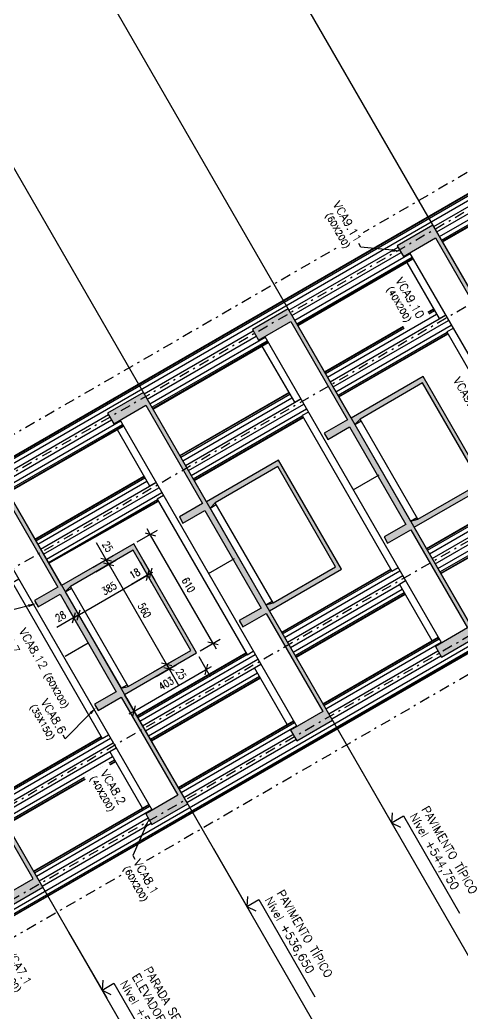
# Model space of a CAD drawing. Header units: metres. Extents: x 661733 to 661987, y 8168511 to 8168781.
# Drawn here: x 661790.05 to 661811.48, y 8168706.2 to 8168754.29 of the extents above; entities that cross this region are included whole.
import ezdxf
from ezdxf import colors
from ezdxf.entities.mleader import LeaderData, LeaderLine
from ezdxf.math import Vec2, Vec3

# ---------------------------------------------------------------- set-up
doc = ezdxf.new("R2010")
doc.units = ezdxf.units.M
doc.header["$MEASUREMENT"] = 0
doc.linetypes.add('SPX-CAMPANARIO$0$DASHDOT2', pattern=[0.5, 0.25, -0.125, 0, -0.125])
doc.layers.get('0').update_dxf_attribs({"linetype": 'CONTINUOUS'})
doc.layers.get('Defpoints').update_dxf_attribs({"linetype": 'CONTINUOUS'})
for name, color, linetype in [('SPX-CAMPANARIO$0$SP0Me1', 9, 'SPX-CAMPANARIO$0$DASHDOT2'), ('SPX-CAMPANARIO$0$SP1CRT1', 3, 'CONTINUOUS'), ('SPX-CAMPANARIO$0$SP1VST1', 2, 'CONTINUOUS'), ('SPX-CAMPANARIO$0$SP1VST4', 9, 'CONTINUOUS'), ('SPX-CAMPANARIO$0$SP3HT2', 254, 'CONTINUOUS'), ('SPX-CAMPANARIO$0$SP4DIM1', 5, 'CONTINUOUS'), ('SPX-CAMPANARIO$0$SP4TN1', 5, 'CONTINUOUS'), ('SPX-CAMPANARIO$0$SP4TXT2', 2, 'CONTINUOUS')]:
    doc.layers.add(name, color=color, linetype=linetype)
doc.styles.add('SPX-CAMPANARIO$0$SP_T-Geral', font='romans.shx')
doc.styles.add('SPX-CAMPANARIO$0$SP_TD_w.8', font='romans.shx', dxfattribs={"width": 0.8})
doc.dimstyles.new('SPX-CAMPANARIO$0$SP_D200cm_18', dxfattribs={"dimtxt": 0.36, "dimasz": 0.04, "dimexe": 0.4, "dimexo": 0.2, "dimgap": 0.2, "dimtad": 1, "dimdec": 1, "dimlfac": 100, "dimdsep": 46, "dimtxsty": 'SPX-CAMPANARIO$0$SP_TD_w.8', "dimblk": 'SPX-CAMPANARIO$0$TIC', "dimcen": 0.02, "dimdle": 0.125, "dimclrt": 2, "dimadec": 3, "dimazin": 2, "dimtfac": 1, "dimtdec": 1, "dimtmove": 0, "dimatfit": 3, "dimfxl": 0.2, "dimtolj": 1, "dimtzin": 0, "dimarcsym": 0})

# ---------------------------------------------------------------- blocks, each defined once
blk = doc.blocks.new('SPX-CAMPANARIO$0$TIC')
at = {"color": 2, "linetype": 'Continuous'}
blk.add_line((4.6, 4.6), (-4.6, -4.6), dxfattribs=at)
at = {"color": 5}
blk.add_line((-1, 0), (7.5, 0), dxfattribs=at)
blk = doc.blocks.new('*D31')
at = {"layer": 'Defpoints', "color": 0, "transparency": 16777216}
for p in [(661798.615, 8168723.64), (661799.076, 8168722.84), (661795.125, 8168721.625)]:
    blk.add_point(p, dxfattribs=at)
at = {"layer": 'SPX-CAMPANARIO$0$SP4DIM1', "color": 0, "lineweight": -2, "transparency": 16777216}
for p, q in [((661798.715, 8168723.466), (661799.276, 8168722.494)), ((661795.621, 8168720.845), (661799.042, 8168722.82)), ((661795.225, 8168721.451), (661795.786, 8168720.479))]:
    blk.add_line(p, q, dxfattribs=at)
at = {"layer": 'SPX-CAMPANARIO$0$SP4DIM1', "color": 0, "lineweight": -2, "transparency": 16777216, "xscale": 0.04, "yscale": 0.04, "zscale": 0.04}
for p, rotation in [((661799.076, 8168722.84), 30.00000003911601), ((661795.586, 8168720.825), 210.000000039116)]:
    blk.add_blockref('SPX-CAMPANARIO$0$TIC', p, dxfattribs=dict(at, rotation=rotation))
at = {"layer": 'SPX-CAMPANARIO$0$SP4DIM1', "color": 2, "transparency": 16777216, "insert": (661797.141, 8168722.162), "char_height": 0.36, "attachment_point": 5, "rotation": 30, "style": 'SPX-CAMPANARIO$0$SP_TD_w.8'}
blk.add_mtext('\\A1;403', dxfattribs=at)
blk = doc.blocks.new('*D32')
at = {"layer": 'Defpoints', "color": 0, "transparency": 16777216}
for p in [(661796.364, 8168729.384), (661795.565, 8168728.922), (661798.615, 8168723.64)]:
    blk.add_point(p, dxfattribs=at)
at = {"layer": 'SPX-CAMPANARIO$0$SP4DIM1', "color": 0, "lineweight": -2, "transparency": 16777216}
for p, q in [((661795.738, 8168729.022), (661796.711, 8168729.584)), ((661799.394, 8168724.136), (661796.384, 8168729.349)), ((661798.788, 8168723.74), (661799.761, 8168724.301))]:
    blk.add_line(p, q, dxfattribs=at)
at = {"layer": 'SPX-CAMPANARIO$0$SP4DIM1', "color": 0, "lineweight": -2, "transparency": 16777216, "xscale": 0.04, "yscale": 0.04, "zscale": 0.04}
for p, rotation in [((661796.364, 8168729.384), 120.0000000184052), ((661799.414, 8168724.101), 300.0000000184053)]:
    blk.add_blockref('SPX-CAMPANARIO$0$TIC', p, dxfattribs=dict(at, rotation=rotation))
at = {"layer": 'SPX-CAMPANARIO$0$SP4DIM1', "color": 2, "transparency": 16777216, "insert": (661798.218, 8168726.932), "char_height": 0.36, "attachment_point": 5, "rotation": 300, "style": 'SPX-CAMPANARIO$0$SP_TD_w.8'}
blk.add_mtext('\\A1;610', dxfattribs=at)
blk = doc.blocks.new('*D33')
at = {"layer": 'Defpoints', "color": 0, "transparency": 16777216}
for p in [(661795.773, 8168728.202), (661796.234, 8168727.403), (661792.439, 8168726.277)]:
    blk.add_point(p, dxfattribs=at)
at = {"layer": 'SPX-CAMPANARIO$0$SP4DIM1', "color": 0, "lineweight": -2, "transparency": 16777216}
for p, q in [((661795.873, 8168728.029), (661796.434, 8168727.056)), ((661792.935, 8168725.498), (661796.2, 8168727.383)), ((661792.539, 8168726.104), (661793.1, 8168725.131))]:
    blk.add_line(p, q, dxfattribs=at)
at = {"layer": 'SPX-CAMPANARIO$0$SP4DIM1', "color": 0, "lineweight": -2, "transparency": 16777216, "xscale": 0.04, "yscale": 0.04, "zscale": 0.04}
for p, rotation in [((661796.234, 8168727.403), 30.00000003911601), ((661792.9, 8168725.478), 210.000000039116)]:
    blk.add_blockref('SPX-CAMPANARIO$0$TIC', p, dxfattribs=dict(at, rotation=rotation))
at = {"layer": 'SPX-CAMPANARIO$0$SP4DIM1', "color": 2, "transparency": 16777216, "insert": (661794.377, 8168726.769), "char_height": 0.36, "attachment_point": 5, "rotation": 30, "style": 'SPX-CAMPANARIO$0$SP_TD_w.8'}
blk.add_mtext('\\A1;385', dxfattribs=at)
blk = doc.blocks.new('*D34')
at = {"layer": 'Defpoints', "color": 0, "transparency": 16777216}
for p in [(661795.929, 8168728.292), (661795.773, 8168728.202), (661796.234, 8168727.403)]:
    blk.add_point(p, dxfattribs=at)
at = {"layer": 'SPX-CAMPANARIO$0$SP4DIM1', "color": 0, "lineweight": -2, "transparency": 16777216}
for p, q in [((661795.873, 8168728.029), (661796.434, 8168727.056)), ((661796.029, 8168728.119), (661796.59, 8168727.146)), ((661796.2, 8168727.383), (661795.451, 8168726.95)), ((661796.39, 8168727.493), (661796.234, 8168727.403)), ((661796.425, 8168727.513), (661796.46, 8168727.533))]:
    blk.add_line(p, q, dxfattribs=at)
at = {"layer": 'SPX-CAMPANARIO$0$SP4DIM1', "color": 0, "lineweight": -2, "transparency": 16777216, "xscale": 0.04, "yscale": 0.04, "zscale": 0.04}
for p, rotation in [((661796.39, 8168727.493), 210.000000039116), ((661796.234, 8168727.403), 30.00000003911601)]:
    blk.add_blockref('SPX-CAMPANARIO$0$TIC', p, dxfattribs=dict(at, rotation=rotation))
at = {"layer": 'SPX-CAMPANARIO$0$SP4DIM1', "color": 2, "transparency": 16777216, "insert": (661795.618, 8168727.486), "char_height": 0.36, "attachment_point": 5, "rotation": 30, "style": 'SPX-CAMPANARIO$0$SP_TD_w.8'}
blk.add_mtext('\\A1;18', dxfattribs=at)
blk = doc.blocks.new('*D35')
at = {"layer": 'Defpoints', "color": 0, "transparency": 16777216}
for p in [(661794.231, 8168728.152), (661793.432, 8168727.691), (661793.557, 8168727.474)]:
    blk.add_point(p, dxfattribs=at)
at = {"layer": 'SPX-CAMPANARIO$0$SP4DIM1', "color": 0, "lineweight": -2, "transparency": 16777216}
for p, q in [((661794.211, 8168728.187), (661793.758, 8168728.971)), ((661793.605, 8168727.791), (661794.577, 8168728.352)), ((661793.73, 8168727.574), (661794.702, 8168728.135)), ((661794.356, 8168727.935), (661794.231, 8168728.152)), ((661794.376, 8168727.901), (661794.396, 8168727.866))]:
    blk.add_line(p, q, dxfattribs=at)
at = {"layer": 'SPX-CAMPANARIO$0$SP4DIM1', "color": 0, "lineweight": -2, "transparency": 16777216, "xscale": 0.04, "yscale": 0.04, "zscale": 0.04}
for p, rotation in [((661794.231, 8168728.152), 300.0000000184053), ((661794.356, 8168727.935), 120.0000000184052)]:
    blk.add_blockref('SPX-CAMPANARIO$0$TIC', p, dxfattribs=dict(at, rotation=rotation))
at = {"layer": 'SPX-CAMPANARIO$0$SP4DIM1', "color": 2, "transparency": 16777216, "insert": (661794.303, 8168728.786), "char_height": 0.36, "attachment_point": 5, "rotation": 300, "style": 'SPX-CAMPANARIO$0$SP_TD_w.8'}
blk.add_mtext('\\A1;25', dxfattribs=at)
blk = doc.blocks.new('*D36')
at = {"layer": 'Defpoints', "color": 0, "transparency": 16777216}
for p in [(661793.557, 8168727.474), (661797.156, 8168723.086), (661796.357, 8168722.624)]:
    blk.add_point(p, dxfattribs=at)
at = {"layer": 'SPX-CAMPANARIO$0$SP4DIM1', "color": 0, "lineweight": -2, "transparency": 16777216}
for p, q in [((661793.73, 8168727.574), (661794.702, 8168728.135)), ((661794.376, 8168727.901), (661797.136, 8168723.12)), ((661796.53, 8168722.724), (661797.502, 8168723.286))]:
    blk.add_line(p, q, dxfattribs=at)
at = {"layer": 'SPX-CAMPANARIO$0$SP4DIM1', "color": 0, "lineweight": -2, "transparency": 16777216, "xscale": 0.04, "yscale": 0.04, "zscale": 0.04}
for p, rotation in [((661794.356, 8168727.935), 120.000000039116), ((661797.156, 8168723.086), 300.000000039116)]:
    blk.add_blockref('SPX-CAMPANARIO$0$TIC', p, dxfattribs=dict(at, rotation=rotation))
at = {"layer": 'SPX-CAMPANARIO$0$SP4DIM1', "color": 2, "transparency": 16777216, "insert": (661796.085, 8168725.701), "char_height": 0.36, "attachment_point": 5, "rotation": 300, "style": 'SPX-CAMPANARIO$0$SP_TD_w.8'}
blk.add_mtext('\\A1;560', dxfattribs=at)
blk = doc.blocks.new('*D37')
at = {"layer": 'Defpoints', "color": 0, "transparency": 16777216}
for p in [(661796.357, 8168722.624), (661797.281, 8168722.869), (661796.482, 8168722.408)]:
    blk.add_point(p, dxfattribs=at)
at = {"layer": 'SPX-CAMPANARIO$0$SP4DIM1', "color": 0, "lineweight": -2, "transparency": 16777216}
for p, q in [((661796.53, 8168722.724), (661797.502, 8168723.286)), ((661796.655, 8168722.508), (661797.627, 8168723.069)), ((661797.136, 8168723.12), (661797.116, 8168723.155)), ((661797.156, 8168723.086), (661797.281, 8168722.869)), ((661797.301, 8168722.835), (661797.754, 8168722.05))]:
    blk.add_line(p, q, dxfattribs=at)
at = {"layer": 'SPX-CAMPANARIO$0$SP4DIM1', "color": 0, "lineweight": -2, "transparency": 16777216, "xscale": 0.04, "yscale": 0.04, "zscale": 0.04}
for p, rotation in [((661797.156, 8168723.086), 300.000000039116), ((661797.281, 8168722.869), 120.000000039116)]:
    blk.add_blockref('SPX-CAMPANARIO$0$TIC', p, dxfattribs=dict(at, rotation=rotation))
at = {"layer": 'SPX-CAMPANARIO$0$SP4DIM1', "color": 2, "transparency": 16777216, "insert": (661797.866, 8168722.615), "char_height": 0.36, "attachment_point": 5, "rotation": 300, "style": 'SPX-CAMPANARIO$0$SP_TD_w.8'}
blk.add_mtext('\\A1;25', dxfattribs=at)
blk = doc.blocks.new('*D38')
at = {"layer": 'Defpoints', "color": 0, "transparency": 16777216}
for p in [(661792.196, 8168726.137), (661792.439, 8168726.277), (661792.658, 8168725.338)]:
    blk.add_point(p, dxfattribs=at)
at = {"layer": 'SPX-CAMPANARIO$0$SP4DIM1', "color": 0, "lineweight": -2, "transparency": 16777216}
for p, q in [((661792.296, 8168725.964), (661792.858, 8168724.991)), ((661792.539, 8168726.104), (661793.1, 8168725.131)), ((661792.9, 8168725.478), (661792.658, 8168725.338)), ((661792.935, 8168725.498), (661792.969, 8168725.518)), ((661792.623, 8168725.318), (661791.838, 8168724.865))]:
    blk.add_line(p, q, dxfattribs=at)
at = {"layer": 'SPX-CAMPANARIO$0$SP4DIM1', "color": 0, "lineweight": -2, "transparency": 16777216, "xscale": 0.04, "yscale": 0.04, "zscale": 0.04}
for p, rotation in [((661792.658, 8168725.338), 30.00000003911601), ((661792.9, 8168725.478), 210.000000039116)]:
    blk.add_blockref('SPX-CAMPANARIO$0$TIC', p, dxfattribs=dict(at, rotation=rotation))
at = {"layer": 'SPX-CAMPANARIO$0$SP4DIM1', "color": 2, "transparency": 16777216, "insert": (661792.023, 8168725.41), "char_height": 0.36, "attachment_point": 5, "rotation": 30, "style": 'SPX-CAMPANARIO$0$SP_TD_w.8'}
blk.add_mtext('\\A1;28', dxfattribs=at)
blk = doc.blocks.new('SPX-CAMPANARIO')
at = {"layer": 'SPX-CAMPANARIO$0$SP3HT2'}
h = blk.add_hatch(color=256, dxfattribs=at)
h.dxf.hatch_style = 1
h.paths.add_polyline_path([(661819.2265, 8168728.4793), (661810.0622, 8168744.3524), (661808.3301, 8168743.3524), (661808.6301, 8168742.8328), (661810.189, 8168743.7328), (661812.9337, 8168738.9789), (661811.8078, 8168738.3289), (661811.9828, 8168738.0258), (661813.1087, 8168738.6758), (661815.8337, 8168733.956), (661814.7078, 8168733.306), (661814.8828, 8168733.0029), (661816.0087, 8168733.6529), (661818.7533, 8168728.899), (661817.1945, 8168727.999), (661817.4945, 8168727.4793)])
h = blk.add_hatch(color=256, dxfattribs=at)
h.dxf.hatch_style = 1
h.paths.add_polyline_path([(661801.9647, 8168725.9776), (661802.3179, 8168726.066), (661805.3489, 8168727.816), (661802.5489, 8168732.6658), (661799.5179, 8168730.9158), (661799.2647, 8168730.6542)], flags=16)
h.paths.add_polyline_path([(661805.1969, 8168720.3793), (661802.1397, 8168725.6745), (661805.6298, 8168727.6895), (661802.5798, 8168732.9723), (661799.0897, 8168730.9573), (661796.0326, 8168736.2524), (661794.3005, 8168735.2524), (661794.6005, 8168734.7328), (661796.1594, 8168735.6328), (661798.904, 8168730.8789), (661797.7782, 8168730.2289), (661797.9532, 8168729.9258), (661799.0098, 8168730.5358), (661801.7348, 8168725.816), (661800.6782, 8168725.206), (661800.8532, 8168724.9029), (661801.979, 8168725.5529), (661804.7237, 8168720.799), (661803.1649, 8168719.899), (661803.4649, 8168719.3793)])
h = blk.add_hatch(color=256, dxfattribs=at)
h.dxf.hatch_style = 1
h.paths.add_polyline_path([(661794.9499, 8168721.9276), (661795.3031, 8168722.016), (661798.3341, 8168723.766), (661795.5341, 8168728.6158), (661792.5031, 8168726.8658), (661792.2499, 8168726.6042)], flags=16)
h.paths.add_polyline_path([(661798.1821, 8168716.3293), (661795.1249, 8168721.6245), (661798.615, 8168723.6395), (661795.565, 8168728.9223), (661792.0749, 8168726.9073), (661789.0178, 8168732.2024), (661787.2857, 8168731.2024), (661787.5857, 8168730.6828), (661789.1446, 8168731.5828), (661791.8892, 8168726.8289), (661790.7634, 8168726.1789), (661790.9384, 8168725.8758), (661791.995, 8168726.4858), (661794.72, 8168721.766), (661793.6634, 8168721.156), (661793.8384, 8168720.8529), (661794.9642, 8168721.5029), (661797.7089, 8168716.749), (661796.1501, 8168715.849), (661796.4501, 8168715.3293)])
h = blk.add_hatch(color=256, dxfattribs=at)
h.dxf.hatch_style = 1
h.paths.add_polyline_path([(661791.1673, 8168712.2793), (661789.4353, 8168711.2793), (661789.1353, 8168711.799), (661790.6941, 8168712.699), (661788.6119, 8168716.3054), (661787.4861, 8168715.6554), (661787.3111, 8168715.9585), (661788.4369, 8168716.6085), (661788.2316, 8168716.9641), (661788.4048, 8168717.0641)])
at = {"layer": 'Defpoints', "color": 4}
for p, q in [((661831.5643, 8168707.1097), (661798.3987, 8168764.5541)), ((661824.5495, 8168703.0597), (661791.3839, 8168760.5041)), ((661817.5347, 8168699.0097), (661784.3691, 8168756.4541)), ((661810.5199, 8168694.9597), (661777.3543, 8168752.4041)), ((661803.5051, 8168690.9097), (661770.3395, 8168748.3541))]:
    blk.add_line(p, q, dxfattribs=at)
at = {"layer": 'SPX-CAMPANARIO$0$SP0Me1', "ltscale": 2}
for p, q in [((661862.2079, 8168776.0465), (661742.9304, 8168707.1816)), ((661863.0079, 8168774.6609), (661743.7304, 8168705.7959)), ((661865.0079, 8168771.1968), (661745.7304, 8168702.3318)), ((661869.9473, 8168762.6416), (661750.6697, 8168693.7767)), ((661871.9473, 8168759.1775), (661752.6697, 8168690.3126)), ((661872.7473, 8168757.7918), (661753.4697, 8168688.9269))]:
    blk.add_line(p, q, dxfattribs=at)
at = {"layer": 'SPX-CAMPANARIO$0$SP1CRT1'}
for points in [[(661819.2265, 8168728.4793), (661810.0622, 8168744.3524), (661808.3301, 8168743.3524), (661808.6301, 8168742.8328), (661810.189, 8168743.7328), (661812.9337, 8168738.9789), (661811.8078, 8168738.3289), (661811.9828, 8168738.0258), (661813.1087, 8168738.6758), (661815.8337, 8168733.956), (661814.7078, 8168733.306), (661814.8828, 8168733.0029), (661816.0087, 8168733.6529), (661818.7533, 8168728.899), (661817.1945, 8168727.999), (661817.4945, 8168727.4793)], [(661801.9647, 8168725.9776), (661802.3179, 8168726.066), (661805.3489, 8168727.816), (661802.5489, 8168732.6658), (661799.5179, 8168730.9158), (661799.2647, 8168730.6542)], [(661794.9499, 8168721.9276), (661795.3031, 8168722.016), (661798.3341, 8168723.766), (661795.5341, 8168728.6158), (661792.5031, 8168726.8658), (661792.2499, 8168726.6042)], [(661791.1673, 8168712.2793), (661789.4353, 8168711.2793), (661789.1353, 8168711.799), (661790.6941, 8168712.699), (661788.6119, 8168716.3054), (661787.4861, 8168715.6554), (661787.3111, 8168715.9585), (661788.4369, 8168716.6085), (661788.2316, 8168716.9641), (661788.4048, 8168717.0641)]]:
    blk.add_lwpolyline(points, close=True, dxfattribs=at)
for points in [[(661805.1969, 8168720.3793), (661802.1397, 8168725.6745), (661805.6298, 8168727.6895), (661802.5798, 8168732.9723), (661799.0897, 8168730.9573), (661796.0326, 8168736.2524), (661794.3005, 8168735.2524), (661794.6005, 8168734.7328), (661796.1594, 8168735.6328), (661798.904, 8168730.8789), (661797.7782, 8168730.2289), (661797.9532, 8168729.9258), (661799.0098, 8168730.5358), (661801.7348, 8168725.816), (661800.6782, 8168725.206), (661800.8532, 8168724.9029), (661801.979, 8168725.5529), (661804.7237, 8168720.799), (661803.1649, 8168719.899), (661803.4649, 8168719.3793), (661805.1969, 8168720.3793)], [(661798.1821, 8168716.3293), (661795.1249, 8168721.6245), (661798.615, 8168723.6395), (661795.565, 8168728.9223), (661792.0749, 8168726.9073), (661789.0178, 8168732.2024), (661787.2857, 8168731.2024), (661787.5857, 8168730.6828), (661789.1446, 8168731.5828), (661791.8892, 8168726.8289), (661790.7634, 8168726.1789), (661790.9384, 8168725.8758), (661791.995, 8168726.4858), (661794.72, 8168721.766), (661793.6634, 8168721.156), (661793.8384, 8168720.8529), (661794.9642, 8168721.5029), (661797.7089, 8168716.749), (661796.1501, 8168715.849), (661796.4501, 8168715.3293), (661798.1821, 8168716.3293)]]:
    blk.add_lwpolyline(points, dxfattribs=at)
at = {"layer": 'SPX-CAMPANARIO$0$SP1VST1'}
for p, q in [((661772.3258, 8168723.1138), (661828.271, 8168755.4138)), ((661810.5247, 8168743.5514), (661818.4488, 8168748.1264)), ((661803.5099, 8168739.5014), (661809.0957, 8168742.7264)), ((661808.9332, 8168743.0078), (661817.4976, 8168728.174)), ((661808.9332, 8168743.0078), (661817.4976, 8168728.174)), ((661804.8099, 8168737.2497), (661810.0926, 8168740.2997)), ((661801.9184, 8168738.9578), (661810.4828, 8168724.124)), ((661805.5099, 8168736.0373), (661810.7926, 8168739.0873)), ((661781.9651, 8168706.418), (661837.9104, 8168738.718)), ((661796.4951, 8168735.4514), (661802.0809, 8168738.6764)), ((661797.7951, 8168733.1997), (661803.0778, 8168736.2497)), ((661798.4951, 8168731.9873), (661803.7778, 8168735.0373)), ((661809.3327, 8168730.116), (661806.5327, 8168734.9658)), ((661789.4803, 8168731.4014), (661795.0661, 8168734.6264)), ((661794.9036, 8168734.9078), (661803.468, 8168720.074)), ((661806.2796, 8168734.7042), (661806.5827, 8168734.8792)), ((661790.7803, 8168729.1497), (661796.063, 8168732.1997)), ((661806.2006, 8168731.5409), (661807.4563, 8168732.2659)), ((661809.7492, 8168728.6945), (661815.032, 8168731.7445)), ((661787.8888, 8168730.8578), (661796.4532, 8168716.024)), ((661791.4553, 8168727.9806), (661796.763, 8168730.9873)), ((661799.2647, 8168730.6542), (661799.5679, 8168730.8292)), ((661802.3179, 8168726.066), (661799.5179, 8168730.9158)), ((661808.9796, 8168730.0276), (661809.2827, 8168730.2026)), ((661810.4492, 8168727.4821), (661815.732, 8168730.5321)), ((661799.1858, 8168727.4909), (661800.4415, 8168728.2159)), ((661802.7344, 8168724.6445), (661808.0172, 8168727.6945)), ((661792.2499, 8168726.6042), (661792.5531, 8168726.7792)), ((661795.3031, 8168722.016), (661792.5031, 8168726.8658)), ((661803.4344, 8168723.4321), (661808.7172, 8168726.4821)), ((661801.9647, 8168725.9776), (661802.2679, 8168726.1526)), ((661804.7344, 8168721.1804), (661810.3203, 8168724.4054)), ((661792.2403, 8168723.4809), (661793.3575, 8168724.1259)), ((661795.7196, 8168720.5945), (661801.0024, 8168723.6445)), ((661794.9499, 8168721.9276), (661795.2531, 8168722.1026)), ((661796.4196, 8168719.3821), (661801.7024, 8168722.4321)), ((661797.7196, 8168717.1304), (661803.3055, 8168720.3554)), ((661788.7048, 8168716.5445), (661793.9876, 8168719.5945)), ((661789.4048, 8168715.3321), (661794.6876, 8168718.3821)), ((661790.7048, 8168713.0804), (661796.2907, 8168716.3054))]:
    blk.add_line(p, q, dxfattribs=at)
for points in [[(661808.7926, 8168742.5514), (661810.3662, 8168739.8258), (661810.6694, 8168740.0008)], [(661811.0416, 8168739.3561), (661810.7384, 8168739.1811), (661815.0864, 8168731.6502), (661815.3895, 8168731.8252)], [(661801.7778, 8168738.5014), (661803.3514, 8168735.7758), (661803.6545, 8168735.9508)], [(661804.0267, 8168735.3061), (661803.7236, 8168735.1311), (661808.0716, 8168727.6002), (661808.3747, 8168727.7752)], [(661794.763, 8168734.4514), (661796.3366, 8168731.7258), (661796.6397, 8168731.9008)], [(661797.0119, 8168731.2561), (661796.7088, 8168731.0811), (661801.0568, 8168723.5502), (661801.3599, 8168723.7252)], [(661789.9971, 8168727.2061), (661789.694, 8168727.0311), (661794.042, 8168719.5002), (661794.3451, 8168719.6752)], [(661810.0172, 8168724.2304), (661808.4345, 8168726.9716), (661808.7376, 8168727.1466)], [(661803.0024, 8168720.1804), (661801.4197, 8168722.9216), (661801.7228, 8168723.0966)], [(661795.9876, 8168716.1304), (661794.4049, 8168718.8716), (661794.708, 8168719.0466)]]:
    blk.add_lwpolyline(points, dxfattribs=at)
at = {"layer": 'SPX-CAMPANARIO$0$SP1VST4'}
for p, q in [((661772.3376, 8168723.0934), (661828.2828, 8168755.3934)), ((661772.3727, 8168723.0326), (661828.3179, 8168755.3326)), ((661772.4701, 8168722.8639), (661828.4153, 8168755.1639)), ((661810.1019, 8168744.2836), (661817.7229, 8168748.6836)), ((661810.2475, 8168744.0315), (661817.8685, 8168748.4315)), ((661810.3804, 8168743.8013), (661818.3045, 8168748.3763)), ((661810.4778, 8168743.6326), (661818.4019, 8168748.2076)), ((661810.5129, 8168743.5718), (661818.437, 8168748.1468)), ((661803.0871, 8168740.2336), (661808.3699, 8168743.2836)), ((661803.2327, 8168739.9815), (661808.5154, 8168743.0315)), ((661803.3656, 8168739.7513), (661808.9515, 8168742.9763)), ((661803.463, 8168739.5826), (661809.0489, 8168742.8076)), ((661803.4981, 8168739.5218), (661809.0839, 8168742.7468)), ((661804.8217, 8168737.2292), (661810.1044, 8168740.2792)), ((661804.8568, 8168737.1685), (661810.1395, 8168740.2185)), ((661804.9542, 8168736.9998), (661810.2369, 8168740.0498)), ((661805.0871, 8168736.7695), (661810.673, 8168739.9945)), ((661805.2327, 8168736.5174), (661810.8185, 8168739.7424)), ((661805.3656, 8168736.2872), (661810.9515, 8168739.5122)), ((661781.8209, 8168706.6679), (661837.7661, 8168738.9679)), ((661781.9182, 8168706.4992), (661837.8635, 8168738.7992)), ((661796.0723, 8168736.1836), (661801.3551, 8168739.2336)), ((661796.2178, 8168735.9315), (661801.5006, 8168738.9815)), ((661796.3508, 8168735.7013), (661801.9367, 8168738.9263)), ((661805.463, 8168736.1185), (661810.7457, 8168739.1685)), ((661805.4981, 8168736.0577), (661810.7808, 8168739.1077)), ((661781.9533, 8168706.4384), (661837.8986, 8168738.7384)), ((661796.4482, 8168735.5326), (661802.034, 8168738.7576)), ((661796.4833, 8168735.4718), (661802.0691, 8168738.6968)), ((661797.8069, 8168733.1792), (661803.0896, 8168736.2292)), ((661797.842, 8168733.1185), (661803.1247, 8168736.1685)), ((661797.9394, 8168732.9498), (661803.2221, 8168735.9998)), ((661798.0723, 8168732.7195), (661803.6582, 8168735.9445)), ((661798.2178, 8168732.4674), (661803.8037, 8168735.6924)), ((661798.3508, 8168732.2372), (661803.9367, 8168735.4622)), ((661789.0575, 8168732.1336), (661794.3403, 8168735.1836)), ((661798.4482, 8168732.0685), (661803.7309, 8168735.1185)), ((661798.4833, 8168732.0077), (661803.766, 8168735.0577)), ((661789.203, 8168731.8815), (661794.4858, 8168734.9315)), ((661789.336, 8168731.6513), (661794.9219, 8168734.8763)), ((661789.4334, 8168731.4826), (661795.0192, 8168734.7076)), ((661789.4685, 8168731.4218), (661795.0543, 8168734.6468)), ((661790.7921, 8168729.1292), (661796.0748, 8168732.1792)), ((661790.8272, 8168729.0685), (661796.1099, 8168732.1185)), ((661790.9245, 8168728.8998), (661796.2073, 8168731.9498)), ((661791.0575, 8168728.6695), (661796.6434, 8168731.8945)), ((661791.203, 8168728.4174), (661796.7889, 8168731.6424)), ((661809.761, 8168728.6741), (661815.0438, 8168731.7241)), ((661809.7961, 8168728.6133), (661815.0789, 8168731.6633)), ((661809.8935, 8168728.4446), (661815.4794, 8168731.6696)), ((661791.336, 8168728.1872), (661796.9219, 8168731.4122)), ((661810.0265, 8168728.2143), (661815.6123, 8168731.4393)), ((661791.4334, 8168728.0185), (661796.7161, 8168731.0685)), ((661791.4435, 8168728.001), (661796.7512, 8168731.0077)), ((661810.172, 8168727.9623), (661815.4547, 8168731.0123)), ((661810.3049, 8168727.732), (661815.5877, 8168730.782)), ((661810.4023, 8168727.5633), (661815.6851, 8168730.6133)), ((661810.4374, 8168727.5025), (661815.7202, 8168730.5525)), ((661802.7462, 8168724.6241), (661808.029, 8168727.6741)), ((661802.7813, 8168724.5633), (661808.0641, 8168727.6133)), ((661802.8787, 8168724.3946), (661808.4646, 8168727.6196)), ((661803.0116, 8168724.1643), (661808.5975, 8168727.3893)), ((661803.1572, 8168723.9123), (661808.4399, 8168726.9623)), ((661803.2901, 8168723.682), (661808.5729, 8168726.732)), ((661803.3875, 8168723.5133), (661808.6703, 8168726.5633)), ((661803.4226, 8168723.4525), (661808.7054, 8168726.5025)), ((661804.7462, 8168721.16), (661810.3321, 8168724.385)), ((661804.7813, 8168721.0992), (661810.3672, 8168724.3242)), ((661804.8787, 8168720.9305), (661810.4646, 8168724.1555)), ((661795.7314, 8168720.5741), (661801.0142, 8168723.6241)), ((661795.7665, 8168720.5133), (661801.0493, 8168723.5633)), ((661795.8639, 8168720.3446), (661801.4498, 8168723.5696)), ((661805.0116, 8168720.7002), (661810.2944, 8168723.7502)), ((661805.1572, 8168720.4482), (661810.4399, 8168723.4982)), ((661795.9968, 8168720.1143), (661801.5827, 8168723.3393)), ((661796.1424, 8168719.8623), (661801.4251, 8168722.9123)), ((661796.2753, 8168719.632), (661801.5581, 8168722.682)), ((661796.3727, 8168719.4633), (661801.6555, 8168722.5133)), ((661796.4078, 8168719.4025), (661801.6906, 8168722.4525)), ((661797.7314, 8168717.11), (661803.3173, 8168720.335)), ((661797.7665, 8168717.0492), (661803.3524, 8168720.2742)), ((661797.8639, 8168716.8805), (661803.4498, 8168720.1055)), ((661788.7166, 8168716.5241), (661793.9994, 8168719.5741)), ((661797.9968, 8168716.6502), (661803.2796, 8168719.7002)), ((661788.7517, 8168716.4633), (661794.0345, 8168719.5133)), ((661788.8491, 8168716.2946), (661794.4349, 8168719.5196)), ((661788.982, 8168716.0643), (661794.5679, 8168719.2893)), ((661798.1424, 8168716.3982), (661803.4251, 8168719.4482)), ((661789.1276, 8168715.8123), (661794.4103, 8168718.8623)), ((661789.2605, 8168715.582), (661794.5433, 8168718.632)), ((661789.3579, 8168715.4133), (661794.6407, 8168718.4633)), ((661789.393, 8168715.3525), (661794.6758, 8168718.4025)), ((661790.7166, 8168713.06), (661796.3025, 8168716.285)), ((661790.7517, 8168712.9992), (661796.3376, 8168716.2242)), ((661790.8491, 8168712.8305), (661796.4349, 8168716.0555)), ((661790.982, 8168712.6002), (661796.2648, 8168715.6502)), ((661791.1276, 8168712.3482), (661796.4103, 8168715.3982))]:
    blk.add_line(p, q, dxfattribs=at)
at = {"layer": 'SPX-CAMPANARIO$0$SP4TN1'}
for p, q in [((661806.4427, 8168718.2216), (661808.2864, 8168715.0281)), ((661799.4279, 8168714.1716), (661801.2716, 8168710.9781)), ((661792.4131, 8168710.1216), (661794.2568, 8168706.9281))]:
    blk.add_line(p, q, dxfattribs=at)
for points in [[(661808.0926, 8168715.8958), (661808.0618, 8168715.4173), (661808.4916, 8168715.2047)], [(661808.0618, 8168715.4173), (661808.6377, 8168715.7498), (661811.3529, 8168711.0469)], [(661801.0778, 8168711.8458), (661801.047, 8168711.3673), (661801.4768, 8168711.1547)], [(661801.047, 8168711.3673), (661801.6229, 8168711.6998), (661804.3381, 8168706.9969)], [(661794.063, 8168707.7958), (661794.0321, 8168707.3173), (661794.462, 8168707.1047)], [(661794.0321, 8168707.3173), (661794.6081, 8168707.6498), (661797.6893, 8168702.3129)]]:
    blk.add_lwpolyline(points, dxfattribs=at)
at = {"layer": 'SPX-CAMPANARIO$0$SP4TXT2', "char_height": 0.4, "width": 6.289838, "attachment_point": 7, "rotation": 300, "style": 'SPX-CAMPANARIO$0$SP_T-Geral'}
for s, insert in [('PAVIMENTO TÍPICO\\PNível +544,750', (661808.814, 8168715.6825)), ('PAVIMENTO TÍPICO\\PNível +536,650', (661801.7992, 8168711.6325)), ('PARADA SEGURANÇA ELEVADORES\\PNível +528,550', (661794.7844, 8168707.5825))]:
    blk.add_mtext(s, dxfattribs=dict(at, insert=insert))
at = {"layer": 'SPX-CAMPANARIO$0$SP4DIM1'}
for base, p1, p2, angle, picture, middle in [((661796.3642, 8168729.3837), (661798.615, 8168723.6395), (661795.565, 8168728.9223), 120, '*D32', (661798.2183, 8168726.9323)), ((661794.2308, 8168728.1519), (661793.5566, 8168727.474), (661793.4316, 8168727.6905), 120, '*D35', (661794.3033, 8168728.7863)), ((661796.2344, 8168727.4029), (661795.9289, 8168728.292), (661795.773, 8168728.202), 210, '*D34', (661795.6178, 8168727.4857)), ((661796.2344, 8168727.4029), (661792.4388, 8168726.277), (661795.773, 8168728.202), 30, '*D33', (661794.3773, 8168726.7695)), ((661797.1558, 8168723.0857), (661793.5566, 8168727.474), (661796.3566, 8168722.6243), 300, '*D36', (661796.0849, 8168725.7006)), ((661792.6577, 8168725.3379), (661792.4388, 8168726.277), (661792.1963, 8168726.137), 210, '*D38', (661792.0233, 8168725.4104)), ((661799.0764, 8168722.8403), (661795.1249, 8168721.6245), (661798.615, 8168723.6395), 30, '*D31', (661797.1414, 8168722.1619)), ((661797.2808, 8168722.8692), (661796.3566, 8168722.6243), (661796.4816, 8168722.4078), 300, '*D37', (661797.8664, 8168722.6148))]:
    dim = blk.add_linear_dim(base=base, p1=p1, p2=p2, angle=angle, dimstyle='SPX-CAMPANARIO$0$SP_D200cm_18', dxfattribs=at)
    dim.commit()
    dim.dimension.update_dxf_attribs({"geometry": picture, "text_midpoint": middle})
at = {"layer": 'SPX-CAMPANARIO$0$SP4TXT2', "char_height": 0.399, "attachment_point": 8, "rotation": 300, "style": 'SPX-CAMPANARIO$0$SP_T-Geral', "bg_fill": 3, "box_fill_scale": 1.5, "bg_fill_color": 256, "bg_fill_transparency": 0}
for s, insert in [('{\\H1.00251x;VCA9.10\\P\\H0.75x;(40X200)}', (661808.204, 8168740.3948)), ('{\\H1.00251x;VCA9.13 \\H0.75x;(60X200)}', (661812.0338, 8168734.9087)), ('{\\H1.00251x;VCA8.12 \\H0.75x;(60X200)}', (661790.9894, 8168722.7587)), ('{\\H1.00251x;VCA8.2\\P\\H0.75x;(40X200)}', (661793.8259, 8168716.6985))]:
    blk.add_mtext(s, dxfattribs=dict(at, insert=insert))
at = {"layer": 'SPX-CAMPANARIO$0$SP4TXT2'}
ml = blk.add_multileader_mtext('Standard', dxfattribs=at)
ml.set_content('VCA9.11\\P{\\H0.75x;(60X200)}', color=256, style='SPX-CAMPANARIO$0$SP_T-Geral')
ml.set_leader_properties(color=9)
ml.build(insert=Vec2(0, 0))
ml.multileader.update_dxf_attribs({"dogleg_length": 0.2, "arrow_head_size": 0.4})
ctx = ml.context
ctx.base_point, ctx.char_height, ctx.arrow_head_size, ctx.landing_gap_size, ctx.plane_origin, ctx.plane_x_axis, ctx.plane_y_axis = Vec3(661805.2547, 8168745.5685), 0.4, 0.4, 0.1, Vec3(661962.6859, 8168828.4775), Vec3(0.5, -0.8660254), Vec3(0.8660254, 0.5)
ctx.text_align_type = 2
notes = []
notes.append((ctx, [(0, (1, 1, 0), (661806.5689, 8168743.2921), (-0.5, 0.8660254), 0.2, [(0, [(661808.4801, 8168743.0926)], 0, [])])]))
ctx.mtext.insert, ctx.mtext.text_direction, ctx.mtext.rotation, ctx.mtext.alignment, ctx.mtext.flow_direction = Vec3(661806.6355, 8168743.6769), Vec3(0.5, -0.8660254), 5.2359878, 3, 5
ctx.mtext.has_bg_fill, ctx.mtext.bg_color, ctx.mtext.bg_scale_factor, ctx.mtext.bg_transparency, ctx.mtext.use_window_bg_color = 1, -1027028792, 1.5, 0, 1
ml = blk.add_multileader_mtext('Standard', dxfattribs=at)
ml.set_content('VCA7.1\\P{\\H0.75x;(60X200)}', color=256, style='SPX-CAMPANARIO$0$SP_T-Geral')
ml.set_leader_properties(color=9)
ml.build(insert=Vec2(0, 0))
ml.multileader.update_dxf_attribs({"dogleg_length": 0.2, "arrow_head_size": 0.4})
ctx = ml.context
ctx.base_point, ctx.char_height, ctx.arrow_head_size, ctx.landing_gap_size, ctx.plane_origin, ctx.plane_x_axis, ctx.plane_y_axis = Vec3(661789.4748, 8168709.2705), 0.4, 0.4, 0.1, Vec3(661941.6243, 8168808.8582), Vec3(0.5, -0.8660254), Vec3(0.8660254, 0.5)
notes.append((ctx, [(0, (1, 1, 0), (661789.2748, 8168709.6169), (0.5, -0.8660254), 0.4, [(0, [(661789.2853, 8168711.5391)], 0, [])])]))
ctx.mtext.insert, ctx.mtext.text_direction, ctx.mtext.rotation, ctx.mtext.flow_direction = Vec3(661789.7413, 8168709.3089), Vec3(0.5, -0.8660254), 5.2359878, 5
ctx.mtext.has_bg_fill, ctx.mtext.bg_color, ctx.mtext.bg_scale_factor, ctx.mtext.bg_transparency, ctx.mtext.use_window_bg_color = 1, -1027028792, 1.5, 0, 1
for ctx, leaders in notes:
    for number, flags, end, landing, length, lines in leaders:
        leader = LeaderData()
        leader.index, (leader.has_last_leader_line, leader.has_dogleg_vector, leader.attachment_direction) = number, flags
        leader.last_leader_point, leader.dogleg_vector, leader.dogleg_length = Vec3(end), Vec3(landing), length
        for number, points, colour, breaks in lines:
            line = LeaderLine()
            line.index, line.vertices, line.color, line.breaks = number, Vec3.list(points), colors.encode_raw_color(colour), breaks
            leader.lines.append(line)
        ctx.leaders.append(leader)
at = {"layer": 'SPX-CAMPANARIO$0$SP3HT2'}
h = blk.add_hatch(color=256, dxfattribs=at)
h.dxf.hatch_style = 1
h.paths.add_polyline_path([(661808.9796, 8168730.0276), (661809.3327, 8168730.116), (661812.3638, 8168731.866), (661809.5638, 8168736.7158), (661806.5327, 8168734.9658), (661806.2796, 8168734.7042)], flags=16)
h.paths.add_polyline_path([(661812.2117, 8168724.4293), (661809.1546, 8168729.7245), (661812.6446, 8168731.7395), (661809.5946, 8168737.0223), (661806.1046, 8168735.0073), (661803.0474, 8168740.3024), (661801.3153, 8168739.3024), (661801.6153, 8168738.7828), (661803.1742, 8168739.6828), (661805.9188, 8168734.9289), (661804.793, 8168734.2789), (661804.968, 8168733.9758), (661806.0246, 8168734.5858), (661808.7496, 8168729.866), (661807.693, 8168729.256), (661807.868, 8168728.9529), (661808.9938, 8168729.6029), (661811.7385, 8168724.849), (661810.1797, 8168723.949), (661810.4797, 8168723.4293)])
at = {"layer": 'SPX-CAMPANARIO$0$SP1CRT1'}
blk.add_lwpolyline([(661812.2117, 8168724.4293), (661809.1546, 8168729.7245), (661812.6446, 8168731.7395), (661809.5946, 8168737.0223), (661806.1046, 8168735.0073), (661803.0474, 8168740.3024), (661801.3153, 8168739.3024), (661801.6153, 8168738.7828), (661803.1742, 8168739.6828), (661805.9188, 8168734.9289), (661804.793, 8168734.2789), (661804.968, 8168733.9758), (661806.0246, 8168734.5858), (661808.7496, 8168729.866), (661807.693, 8168729.256), (661807.868, 8168728.9529), (661808.9938, 8168729.6029), (661811.7385, 8168724.849), (661810.1797, 8168723.949), (661810.4797, 8168723.4293), (661812.2117, 8168724.4293)], dxfattribs=at)
blk.add_lwpolyline([(661808.9796, 8168730.0276), (661809.3327, 8168730.116), (661812.3638, 8168731.866), (661809.5638, 8168736.7158), (661806.5327, 8168734.9658), (661806.2796, 8168734.7042)], close=True, dxfattribs=at)
at = {"layer": 'SPX-CAMPANARIO$0$SP4TXT2'}
ml = blk.add_multileader_mtext('Standard', dxfattribs=at)
ml.set_content('VCA8.7\\P{\\H0.75x;(35X150)}', color=256, style='SPX-CAMPANARIO$0$SP_T-Geral')
ml.set_leader_properties(color=9)
ml.build(insert=Vec2(0, 0))
ml.multileader.update_dxf_attribs({"dogleg_length": 0.2, "arrow_head_size": 0.4})
ctx = ml.context
ctx.base_point, ctx.char_height, ctx.arrow_head_size, ctx.landing_gap_size, ctx.plane_origin, ctx.plane_x_axis, ctx.plane_y_axis = Vec3(661788.8904, 8168725.3122), 0.4, 0.4, 0.1, Vec3(661946.2074, 8168808.4191), Vec3(0.5, -0.8660254), Vec3(0.8660254, 0.5)
notes = []
notes.append((ctx, [(1, (1, 1, 0), (661788.7904, 8168725.4854), (0.5, -0.8660254), 0.2, [(0, [(661790.8509, 8168726.0274)], 0, [])])]))
ctx.mtext.insert, ctx.mtext.text_direction, ctx.mtext.rotation, ctx.mtext.flow_direction = Vec3(661789.1569, 8168725.3506), Vec3(0.5, -0.8660254), 5.2359878, 5
ctx.mtext.has_bg_fill, ctx.mtext.bg_color, ctx.mtext.bg_scale_factor, ctx.mtext.bg_transparency, ctx.mtext.use_window_bg_color = 1, -1027028792, 1.5, 0, 1
ml = blk.add_multileader_mtext('Standard', dxfattribs=at)
ml.set_content('VCA8.6\\P{\\H0.75x;(35X150)}', color=256, style='SPX-CAMPANARIO$0$SP_T-Geral')
ml.set_leader_properties(color=9)
ml.build(insert=Vec2(0, 0))
ml.multileader.update_dxf_attribs({"dogleg_length": 0.2, "arrow_head_size": 0.4})
ctx = ml.context
ctx.base_point, ctx.char_height, ctx.arrow_head_size, ctx.landing_gap_size, ctx.plane_origin, ctx.plane_x_axis, ctx.plane_y_axis = Vec3(661791.0516, 8168721.5689), 0.4, 0.4, 0.1, Vec3(661942.7828, 8168814.3508), Vec3(0.5, -0.8660254), Vec3(0.8660254, 0.5)
ctx.text_align_type = 2
notes.append((ctx, [(1, (1, 1, 0), (661792.2516, 8168719.4905), (-0.5, 0.8660254), 0.2, [(0, [(661793.7512, 8168721.004)], 0, [])])]))
ctx.mtext.insert, ctx.mtext.text_direction, ctx.mtext.rotation, ctx.mtext.alignment, ctx.mtext.flow_direction = Vec3(661792.3181, 8168719.8753), Vec3(0.5, -0.8660254), 5.2359878, 3, 5
ctx.mtext.has_bg_fill, ctx.mtext.bg_color, ctx.mtext.bg_scale_factor, ctx.mtext.bg_transparency, ctx.mtext.use_window_bg_color = 1, -1027028792, 1.5, 0, 1
ml = blk.add_multileader_mtext('Standard', dxfattribs=at)
ml.set_content('VCA8.1\\P{\\H0.75x;(60X200)}', color=256, style='SPX-CAMPANARIO$0$SP_T-Geral')
ml.set_leader_properties(color=9)
ml.build(insert=Vec2(0, 0))
ml.multileader.update_dxf_attribs({"dogleg_length": 0.2, "arrow_head_size": 0.4})
ctx = ml.context
ctx.base_point, ctx.char_height, ctx.arrow_head_size, ctx.landing_gap_size, ctx.plane_origin, ctx.plane_x_axis, ctx.plane_y_axis = Vec3(661795.6175, 8168713.6606), 0.4, 0.4, 0.1, Vec3(661947.3487, 8168806.4424), Vec3(0.5, -0.8660254), Vec3(0.8660254, 0.5)
notes.append((ctx, [(0, (1, 1, 0), (661795.5175, 8168713.8338), (0.5, -0.8660254), 0.2, [(0, [(661796.3003, 8168715.5887)], 0, [])])]))
ctx.mtext.insert, ctx.mtext.text_direction, ctx.mtext.rotation, ctx.mtext.flow_direction = Vec3(661795.884, 8168713.699), Vec3(0.5, -0.8660254), 5.2359878, 5
ctx.mtext.has_bg_fill, ctx.mtext.bg_color, ctx.mtext.bg_scale_factor, ctx.mtext.bg_transparency, ctx.mtext.use_window_bg_color = 1, -1027028792, 1.5, 0, 1
for ctx, leaders in notes:
    for number, flags, end, landing, length, lines in leaders:
        leader = LeaderData()
        leader.index, (leader.has_last_leader_line, leader.has_dogleg_vector, leader.attachment_direction) = number, flags
        leader.last_leader_point, leader.dogleg_vector, leader.dogleg_length = Vec3(end), Vec3(landing), length
        for number, points, colour, breaks in lines:
            line = LeaderLine()
            line.index, line.vertices, line.color, line.breaks = number, Vec3.list(points), colors.encode_raw_color(colour), breaks
            leader.lines.append(line)
        ctx.leaders.append(leader)

msp = doc.modelspace()

# ---------------------------------------------------------------- block references
msp.add_blockref('SPX-CAMPANARIO', (0, 0))

doc.saveas('drawing.dxf')
